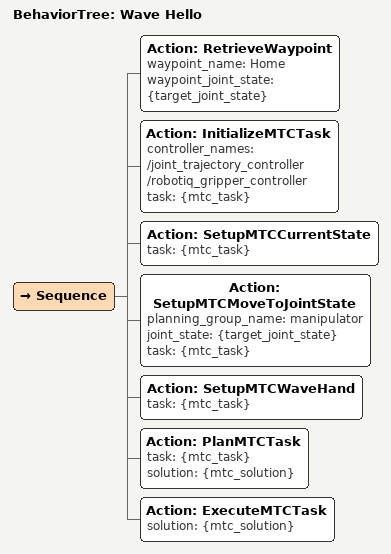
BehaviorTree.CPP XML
<?xml version="1.0"?>
  <root BTCPP_format="4" main_tree_to_execute="Wave Hello">
    <BehaviorTree ID="Wave Hello" _description="Waves the end-effector side to side from the Home waypoint">
        <Sequence>
            <Action ID="RetrieveWaypoint" waypoint_name="Home" waypoint_joint_state="{target_joint_state}"/>
            <Action ID="InitializeMTCTask" controller_names="/joint_trajectory_controller /robotiq_gripper_controller" task="{mtc_task}"/>
            <Action ID="SetupMTCCurrentState" task="{mtc_task}"/>
            <Action ID="SetupMTCMoveToJointState" planning_group_name="manipulator" joint_state="{target_joint_state}" task="{mtc_task}"/>
            <Action ID="SetupMTCWaveHand" task="{mtc_task}"/>
            <Action ID="PlanMTCTask" task="{mtc_task}" solution="{mtc_solution}"/>
            <Action ID="ExecuteMTCTask" solution="{mtc_solution}"/>
        </Sequence>
    </BehaviorTree>
</root>
